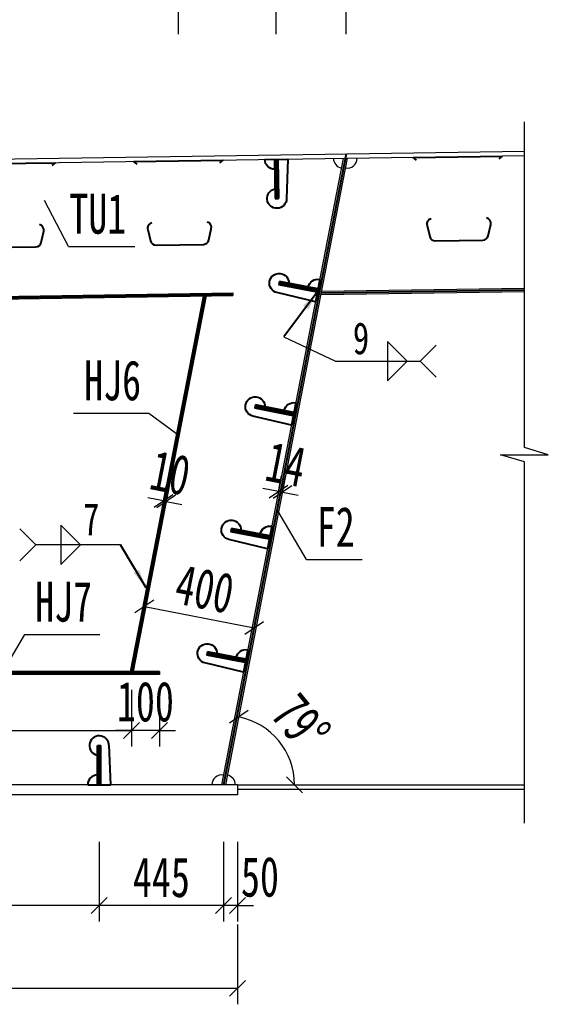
# Model space of a CAD drawing. Header units: millimetres. Extents: x -89049 to 410567, y -307459 to -100425.
# Drawn here: x 182781 to 184673, y -119235 to -115711 of the extents above; entities that cross this region are included whole.
import ezdxf
from ezdxf.enums import TextEntityAlignment as Align

# ---------------------------------------------------------------- set-up
doc = ezdxf.new("R2010")
doc.units = ezdxf.units.MM
doc.layers.get('Defpoints').update_dxf_attribs({"color": 8})
for name, color, linetype, lineweight in [('Dim', 4, 'Continuous', 15), ('文字', 7, 'Continuous', 15), ('细实线', 4, 'Continuous', 15), ('钢板粗线', 1, 'Continuous', 25), ('钢板细线', 6, 'Continuous', 15)]:
    doc.layers.add(name, color=color, linetype=linetype, lineweight=lineweight)
doc.layers.add('Text', color=4, linetype='Continuous')
doc.styles.add('111', font='', dxfattribs={"width": 0.7})
doc.styles.add('BM_Dim', font='', dxfattribs={"width": 0.85})
doc.styles.add('SMEDI', font='', dxfattribs={"width": 0.75})
doc.styles.get("Standard").update_dxf_attribs({"font": ''})
doc.styles.get('111').set_extended_font_data('仿宋_GB2312')
doc.styles.get('BM_Dim').set_extended_font_data('仿宋_GB2312')
doc.styles.get('SMEDI').set_extended_font_data('仿宋_GB2312')
doc.styles.get('Standard').set_extended_font_data('仿宋_GB2312')
doc.dimstyles.new('200', dxfattribs={"dimscale": 0, "dimtxt": 2.5, "dimasz": 1, "dimexe": 1, "dimexo": 1, "dimgap": 0.6, "dimtad": 1, "dimdec": 0, "dimdsep": 46, "dimtxsty": '111', "dimblk": 'OBLIQUE', "dimcen": 0, "dimclrd": 4, "dimclre": 4, "dimclrt": 4, "dimadec": 1, "dimazin": 2, "dimtfac": 1, "dimtdec": 0, "dimtix": 1, "dimtmove": 2, "dimatfit": 3, "dimfxl": 4, "dimfxlon": 1, "dimtolj": 1, "dimlwd": -1, "dimlwe": -1, "dimarcsym": 0})
doc.dimstyles.new('MSteel_1.0_1.0', dxfattribs={"dimtxt": 3, "dimasz": 1.2, "dimexe": 1, "dimexo": 1, "dimgap": 1, "dimtad": 3, "dimtoh": 1, "dimdec": 0, "dimzin": 0, "dimdsep": 46, "dimtxsty": 'Standard', "dimblk": 'ARCHTICK', "dimcen": 0.09, "dimclrd": 3, "dimclre": 3, "dimadec": 0, "dimazin": 0, "dimtfac": 1, "dimtdec": 4, "dimtofl": 0, "dimtmove": 0, "dimatfit": 3, "dimfxl": 1, "dimtolj": 1, "dimtzin": 0, "dimarcsym": 0})

# ---------------------------------------------------------------- blocks, each defined once
blk = doc.blocks.new('_Oblique')
at = {"color": 0, "linetype": 'ByBlock', "lineweight": -2}
blk.add_line((-0.5, -0.5), (0.5, 0.5), dxfattribs=at)
blk = doc.blocks.new('*D1770')
at = {"layer": 'Defpoints', "color": 0, "transparency": 16777216}
for p in [(183949.5, -115190.8), (172829.5, -116185.3), (183949.5, -116191.6)]:
    blk.add_point(p, dxfattribs=at)
at = {"layer": '细实线', "color": 4, "transparency": 16777216}
for p, q in [((172829.5, -115419.4), (172829.5, -115133.7)), ((183949.5, -115419.4), (183949.5, -115133.7)), ((172829.5, -115190.8), (183949.5, -115190.8))]:
    blk.add_line(p, q, dxfattribs=at)
at = {"layer": '细实线', "color": 4, "transparency": 16777216, "xscale": 57.14285714285715, "yscale": 57.14285714285715, "zscale": 57.14285714285715, "rotation": 180}
blk.add_blockref('_Oblique', (172829.5, -115190.8), dxfattribs=at)
at = {"layer": '细实线', "color": 4, "transparency": 16777216, "xscale": 57.14285714285715, "yscale": 57.14285714285715, "zscale": 57.14285714285715}
blk.add_blockref('_Oblique', (183949.5, -115190.8), dxfattribs=at)
at = {"layer": '细实线', "color": 4, "transparency": 16777216, "insert": (178389.5, -115088.6), "char_height": 142.86, "attachment_point": 5, "style": '111'}
blk.add_mtext('\\A1;11120', dxfattribs=at)
blk = doc.blocks.new('*D1772')
at = {"layer": 'Defpoints', "color": 0, "transparency": 16777216}
for p in [(174864.7, -118451.7), (183560.7, -118485.1), (174864.7, -119177.5)]:
    blk.add_point(p, dxfattribs=at)
at = {"layer": '细实线', "color": 4, "transparency": 16777216}
for p, q in [((174864.7, -118948.9), (174864.7, -119234.7)), ((183560.7, -118948.9), (183560.7, -119234.7)), ((183560.7, -119177.5), (174864.7, -119177.5))]:
    blk.add_line(p, q, dxfattribs=at)
at = {"layer": '细实线', "color": 4, "transparency": 16777216, "xscale": 57.14285714285715, "yscale": 57.14285714285715, "zscale": 57.14285714285715, "rotation": 180}
blk.add_blockref('_Oblique', (174864.7, -119177.5), dxfattribs=at)
at = {"layer": '细实线', "color": 4, "transparency": 16777216, "xscale": 57.14285714285715, "yscale": 57.14285714285715, "zscale": 57.14285714285715}
blk.add_blockref('_Oblique', (183560.7, -119177.5), dxfattribs=at)
at = {"layer": '细实线', "color": 4, "transparency": 16777216, "insert": (179212.7, -119075.3), "char_height": 142.86, "attachment_point": 5, "style": '111'}
blk.add_mtext('\\A1;8696', dxfattribs=at)
blk = doc.blocks.new('*D1783')
at = {"layer": 'Defpoints', "color": 0, "transparency": 16777216}
for p in [(183949.5, -114877.5), (170699.5, -116177.8), (183949.5, -116191.6)]:
    blk.add_point(p, dxfattribs=at)
at = {"layer": '细实线', "color": 4, "transparency": 16777216}
for p, q in [((170699.5, -115106.1), (170699.5, -114820.4)), ((183949.5, -115106.1), (183949.5, -114820.4)), ((170699.5, -114877.5), (183949.5, -114877.5))]:
    blk.add_line(p, q, dxfattribs=at)
at = {"layer": '细实线', "color": 4, "transparency": 16777216, "xscale": 57.14285714285715, "yscale": 57.14285714285715, "zscale": 57.14285714285715, "rotation": 180}
blk.add_blockref('_Oblique', (170699.5, -114877.5), dxfattribs=at)
at = {"layer": '细实线', "color": 4, "transparency": 16777216, "xscale": 57.14285714285715, "yscale": 57.14285714285715, "zscale": 57.14285714285715}
blk.add_blockref('_Oblique', (183949.5, -114877.5), dxfattribs=at)
at = {"layer": '细实线', "color": 4, "transparency": 16777216, "insert": (177324.5, -114775.3), "char_height": 142.86, "attachment_point": 5, "style": '111'}
blk.add_mtext('\\A1;13250', dxfattribs=at)
blk = doc.blocks.new('U型肋1')
at = {"layer": 'Defpoints'}
blk.add_line((-160, 0), (160, 0), dxfattribs=at)
at = {"layer": '钢板粗线', "color": 6}
for p, q in [((147.8, -9.7), (160, 0)), ((-147.8, -9.7), (-160, 0))]:
    blk.add_line(p, q, dxfattribs=at)
blk.add_lwpolyline([(-98.8, -220.5, 0.414266), (-113.8, -244.5), (-104.5, -284.5, 0.348876), (-85, -300), (85, -300, 0.348876), (104.5, -284.5), (113.8, -244.5, 0.414091), (98.8, -220.5, 0.414091)], format="xyb", dxfattribs=at)
blk = doc.blocks.new('12-140加劲 有过焊孔')
at = {"layer": 'Defpoints'}
blk.add_line((0, 0), (0, 140), dxfattribs=at)
at = {"layer": '钢板粗线', "color": 7}
for p, q in [((41, 0), (35, 141.5)), ((-6, 0), (-6, 140)), ((-6, 140), (6, 140)), ((6, 0), (6, 140)), ((-41, 0), (41, 0))]:
    blk.add_line(p, q, dxfattribs=at)
for centre, start, end in [((0, 140), 2.441, 260.1291), ((-6, 0), 90, 180)]:
    blk.add_arc(centre, 35, start, end, dxfattribs=at)
blk = doc.blocks.new('14-160加劲 有过焊孔')
at = {"layer": 'Defpoints'}
blk.add_line((38609.4, 31489.3), (38609.4, 31629.3), dxfattribs=at)
at = {"layer": '钢板粗线', "color": 7}
for p, q in [((38603.4, 31489.3), (38603.4, 31629.3)), ((38603.4, 31629.3), (38615.4, 31629.3)), ((38615.4, 31489.3), (38615.4, 31629.3)), ((38650.4, 31489.3), (38644.3, 31630.8)), ((38568.4, 31489.3), (38650.4, 31489.3))]:
    blk.add_line(p, q, dxfattribs=at)
for centre, start, end in [((38609.4, 31629.3), 2.441, 260.1291), ((38603.4, 31489.3), 90, 180)]:
    blk.add_arc(centre, 35, start, end, dxfattribs=at)
blk = doc.blocks.new('*D1817')
at = {"layer": 'Defpoints', "color": 0, "transparency": 16777216}
for p in [(183699.5, -115534.9), (183949.5, -116191.6), (183699.5, -116211.3)]:
    blk.add_point(p, dxfattribs=at)
at = {"layer": '细实线', "color": 4, "transparency": 16777216}
for p, q in [((183699.5, -115763.5), (183699.5, -115477.7)), ((183949.5, -115763.5), (183949.5, -115477.7)), ((183699.5, -115534.9), (183642.4, -115534.9)), ((183949.5, -115534.9), (183699.5, -115534.9)), ((183949.5, -115534.9), (184006.6, -115534.9))]:
    blk.add_line(p, q, dxfattribs=at)
at = {"layer": '细实线', "color": 4, "transparency": 16777216, "xscale": 57.14285714285715, "yscale": 57.14285714285715, "zscale": 57.14285714285715}
blk.add_blockref('_Oblique', (183699.5, -115534.9), dxfattribs=at)
at = {"layer": '细实线', "color": 4, "transparency": 16777216, "xscale": 57.14285714285715, "yscale": 57.14285714285715, "zscale": 57.14285714285715, "rotation": 180}
blk.add_blockref('_Oblique', (183949.5, -115534.9), dxfattribs=at)
at = {"layer": '细实线', "color": 4, "transparency": 16777216, "insert": (183824.5, -115432.6), "char_height": 142.86, "attachment_point": 5, "style": '111'}
blk.add_mtext('\\A1;250', dxfattribs=at)
blk = doc.blocks.new('*D1818')
at = {"layer": 'Defpoints', "color": 0, "transparency": 16777216}
for p in [(183349.5, -115534.9), (183349.5, -116216.6), (181549.6, -116243.6)]:
    blk.add_point(p, dxfattribs=at)
at = {"layer": '细实线', "color": 4, "transparency": 16777216}
for p, q in [((181549.6, -115763.5), (181549.6, -115477.7)), ((183349.5, -115763.5), (183349.5, -115477.7)), ((181549.6, -115534.9), (183349.5, -115534.9))]:
    blk.add_line(p, q, dxfattribs=at)
at = {"layer": '细实线', "color": 4, "transparency": 16777216, "xscale": 57.14285714285715, "yscale": 57.14285714285715, "zscale": 57.14285714285715, "rotation": 180}
blk.add_blockref('_Oblique', (181549.6, -115534.9), dxfattribs=at)
at = {"layer": '细实线', "color": 4, "transparency": 16777216, "xscale": 57.14285714285715, "yscale": 57.14285714285715, "zscale": 57.14285714285715}
blk.add_blockref('_Oblique', (183349.5, -115534.9), dxfattribs=at)
at = {"layer": '细实线', "color": 4, "transparency": 16777216, "insert": (182449.6, -115432.6), "char_height": 142.86, "attachment_point": 5, "style": '111'}
blk.add_mtext('\\A1;3×600', dxfattribs=at)
blk = doc.blocks.new('*D1819')
at = {"layer": 'Defpoints', "color": 0, "transparency": 16777216}
for p in [(183349.5, -115534.9), (183349.5, -116216.6), (183699.5, -116211.3)]:
    blk.add_point(p, dxfattribs=at)
at = {"layer": '细实线', "color": 4, "transparency": 16777216}
for p, q in [((183349.5, -115763.5), (183349.5, -115477.7)), ((183699.5, -115763.5), (183699.5, -115477.7)), ((183699.5, -115534.9), (183349.5, -115534.9))]:
    blk.add_line(p, q, dxfattribs=at)
at = {"layer": '细实线', "color": 4, "transparency": 16777216, "xscale": 57.14285714285715, "yscale": 57.14285714285715, "zscale": 57.14285714285715, "rotation": 180}
blk.add_blockref('_Oblique', (183349.5, -115534.9), dxfattribs=at)
at = {"layer": '细实线', "color": 4, "transparency": 16777216, "xscale": 57.14285714285715, "yscale": 57.14285714285715, "zscale": 57.14285714285715}
blk.add_blockref('_Oblique', (183699.5, -115534.9), dxfattribs=at)
at = {"layer": '细实线', "color": 4, "transparency": 16777216, "insert": (183524.5, -115432.6), "char_height": 142.86, "attachment_point": 5, "style": '111'}
blk.add_mtext('\\A1;350', dxfattribs=at)
blk = doc.blocks.new('*D1823')
at = {"layer": 'Defpoints', "color": 0, "transparency": 16777216}
for p in [(181946.7, -118043), (183181, -118052.1), (183181, -118254.5)]:
    blk.add_point(p, dxfattribs=at)
at = {"layer": '细实线', "color": 4, "transparency": 16777216}
for p, q in [((181946.7, -118100.1), (181946.7, -118311.7)), ((183181, -118109.2), (183181, -118311.7)), ((181946.7, -118254.5), (183181, -118254.5))]:
    blk.add_line(p, q, dxfattribs=at)
at = {"layer": '细实线', "color": 4, "transparency": 16777216, "xscale": 57.14285714285715, "yscale": 57.14285714285715, "zscale": 57.14285714285715, "rotation": 180}
blk.add_blockref('_Oblique', (181946.7, -118254.5), dxfattribs=at)
at = {"layer": '细实线', "color": 4, "transparency": 16777216, "xscale": 57.14285714285715, "yscale": 57.14285714285715, "zscale": 57.14285714285715}
blk.add_blockref('_Oblique', (183181, -118254.5), dxfattribs=at)
at = {"layer": '细实线', "color": 4, "transparency": 16777216, "insert": (182563.8, -118152.3), "char_height": 142.86, "attachment_point": 5, "style": '111'}
blk.add_mtext('\\A1;1234', dxfattribs=at)
blk = doc.blocks.new('*D1826')
at = {"layer": 'Defpoints', "color": 0, "transparency": 16777216}
for p in [(183510.7, -118449.1), (183560.7, -118449.1), (183510.7, -118881.4)]:
    blk.add_point(p, dxfattribs=at)
at = {"layer": '细实线', "color": 4, "transparency": 16777216}
for p, q in [((183510.7, -118652.8), (183510.7, -118938.5)), ((183560.7, -118652.8), (183560.7, -118938.5)), ((183510.7, -118881.4), (183453.5, -118881.4)), ((183560.7, -118881.4), (183510.7, -118881.4)), ((183560.7, -118881.4), (183617.8, -118881.4))]:
    blk.add_line(p, q, dxfattribs=at)
at = {"layer": '细实线', "color": 4, "transparency": 16777216, "xscale": 57.14285714285715, "yscale": 57.14285714285715, "zscale": 57.14285714285715}
blk.add_blockref('_Oblique', (183510.7, -118881.4), dxfattribs=at)
at = {"layer": '细实线', "color": 4, "transparency": 16777216, "xscale": 57.14285714285715, "yscale": 57.14285714285715, "zscale": 57.14285714285715, "rotation": 180}
blk.add_blockref('_Oblique', (183560.7, -118881.4), dxfattribs=at)
at = {"layer": '细实线', "color": 4, "transparency": 16777216, "insert": (183641.1, -118779.2), "char_height": 142.86, "attachment_point": 5, "style": '111'}
blk.add_mtext('\\A1;50', dxfattribs=at)
blk = doc.blocks.new('*D1828')
at = {"layer": 'Defpoints', "color": 0, "transparency": 16777216}
for p in [(183721.3, -117402.2), (183701.8, -117429.1), (183715.6, -117431.8)]:
    blk.add_point(p, dxfattribs=at)
at = {"layer": '细实线', "color": 4, "transparency": 16777216}
for p, q in [((183707.6, -117399.5), (183718.5, -117343.4)), ((183721.3, -117402.2), (183732.2, -117346.1)), ((183707.6, -117399.5), (183651.5, -117388.6)), ((183707.6, -117399.5), (183721.3, -117402.2)), ((183721.3, -117402.2), (183777.4, -117413.1))]:
    blk.add_line(p, q, dxfattribs=at)
at = {"layer": '细实线', "color": 4, "transparency": 16777216, "xscale": 57.14285714285715, "yscale": 57.14285714285715, "zscale": 57.14285714285715}
for p, rotation in [((183707.6, -117399.5), 348.9999999999923), ((183721.3, -117402.2), 168.9999999999923)]:
    blk.add_blockref('_Oblique', p, dxfattribs=dict(at, rotation=rotation))
at = {"layer": '细实线', "color": 4, "transparency": 16777216, "insert": (183733.7, -117302), "char_height": 142.86, "attachment_point": 5, "rotation": 349, "style": '111'}
blk.add_mtext('\\A1;14', dxfattribs=at)
blk = doc.blocks.new('*D1829')
at = {"layer": 'Defpoints', "color": 0, "transparency": 16777216}
for p in [(183181, -118051.9), (183281.1, -118052.1), (183181, -118254.5)]:
    blk.add_point(p, dxfattribs=at)
at = {"layer": '细实线', "color": 4, "transparency": 16777216}
for p, q in [((183181, -118109.1), (183181, -118311.7)), ((183281.1, -118109.2), (183281.1, -118311.7)), ((183181, -118254.5), (183123.8, -118254.5)), ((183281.1, -118254.5), (183181, -118254.5)), ((183281.1, -118254.5), (183338.2, -118254.5))]:
    blk.add_line(p, q, dxfattribs=at)
at = {"layer": '细实线', "color": 4, "transparency": 16777216, "xscale": 57.14285714285715, "yscale": 57.14285714285715, "zscale": 57.14285714285715}
blk.add_blockref('_Oblique', (183181, -118254.5), dxfattribs=at)
at = {"layer": '细实线', "color": 4, "transparency": 16777216, "xscale": 57.14285714285715, "yscale": 57.14285714285715, "zscale": 57.14285714285715, "rotation": 180}
blk.add_blockref('_Oblique', (183281.1, -118254.5), dxfattribs=at)
at = {"layer": '细实线', "color": 4, "transparency": 16777216, "insert": (183231, -118152.3), "char_height": 142.86, "attachment_point": 5, "style": '111'}
blk.add_mtext('\\A1;100', dxfattribs=at)
blk = doc.blocks.new('*D1831')
at = {"layer": 'Defpoints', "color": 0, "transparency": 16777216}
for p in [(183290.2, -117460.6), (183300.1, -117462.5), (183305.4, -117435.1)]:
    blk.add_point(p, dxfattribs=at)
at = {"layer": '细实线', "color": 4, "transparency": 16777216}
for p, q in [((183295.6, -117433.2), (183306.5, -117377.1)), ((183305.4, -117435.1), (183316.3, -117379)), ((183295.6, -117433.2), (183239.5, -117422.3)), ((183295.6, -117433.2), (183305.4, -117435.1)), ((183305.4, -117435.1), (183361.5, -117446))]:
    blk.add_line(p, q, dxfattribs=at)
at = {"layer": '细实线', "color": 4, "transparency": 16777216, "xscale": 57.14285714285715, "yscale": 57.14285714285715, "zscale": 57.14285714285715}
for p, rotation in [((183295.6, -117433.2), 349.0000000000052), ((183305.4, -117435.1), 169.0000000000052)]:
    blk.add_blockref('_Oblique', p, dxfattribs=dict(at, rotation=rotation))
at = {"layer": '细实线', "color": 4, "transparency": 16777216, "insert": (183320, -117333.8), "char_height": 142.86, "attachment_point": 5, "rotation": 349, "style": '111'}
blk.add_mtext('\\A1;10', dxfattribs=at)
blk = doc.blocks.new('角焊缝2')
at = {"layer": 'Dim'}
blk.add_line((-3138.009, 370.223), (-3132.704, 370.223), dxfattribs=at)
blk.add_lwpolyline([(-3134.754, 371.455), (-3134.754, 368.992), (-3133.523, 370.223)], close=True, dxfattribs=at)
blk.add_lwpolyline([(-3131.704, 369.223), (-3132.704, 370.223), (-3131.704, 371.223)], dxfattribs=at)
blk = doc.blocks.new('_ArchTick')
at = {"color": 0, "linetype": 'ByBlock', "const_width": 0.15}
blk.add_lwpolyline([(-0.5, -0.5), (0.5, 0.5)], dxfattribs=at)
blk = doc.blocks.new('角焊缝1')
at = {"layer": 'Dim'}
blk.add_line((-3101.175, 370.223), (-3106.48, 370.223), dxfattribs=at)
blk.add_lwpolyline([(-3107.48, 369.223), (-3106.48, 370.223), (-3107.48, 371.223)], dxfattribs=at)
blk.add_lwpolyline([(-3104.907, 371.455), (-3104.907, 368.992), (-3103.675, 370.223)], close=True, dxfattribs=at)
blk = doc.blocks.new('*D1835')
at = {"layer": 'Defpoints', "color": 0, "transparency": 16777216}
for p in [(183253, -117678.6), (183645.6, -117754.9), (183619.9, -117887.2)]:
    blk.add_point(p, dxfattribs=at)
at = {"layer": '细实线', "color": 4, "transparency": 16777216}
for p, q in [((183242.1, -117734.7), (183216.3, -117867)), ((183227.2, -117810.9), (183619.9, -117887.2)), ((183634.7, -117811), (183609, -117943.3))]:
    blk.add_line(p, q, dxfattribs=at)
at = {"layer": '细实线', "color": 4, "transparency": 16777216, "xscale": 57.14285714285715, "yscale": 57.14285714285715, "zscale": 57.14285714285715}
for p, rotation in [((183227.2, -117810.9), 169.000000000007), ((183619.9, -117887.2), 349.000000000007)]:
    blk.add_blockref('_Oblique', p, dxfattribs=dict(at, rotation=rotation))
at = {"layer": '细实线', "color": 4, "transparency": 16777216, "insert": (183443.1, -117748.7), "char_height": 142.86, "attachment_point": 5, "rotation": 349, "style": '111'}
blk.add_mtext('\\A1;400', dxfattribs=at)
blk = doc.blocks.new('*D1836')
at = {"layer": 'Defpoints', "color": 0, "transparency": 16777216}
for p in [(183065.7, -118449.1), (183510.7, -118449.1), (183065.7, -118881.4)]:
    blk.add_point(p, dxfattribs=at)
at = {"layer": '细实线', "color": 4, "transparency": 16777216}
for p, q in [((183065.7, -118652.8), (183065.7, -118938.5)), ((183510.7, -118652.8), (183510.7, -118938.5)), ((183510.7, -118881.4), (183065.7, -118881.4))]:
    blk.add_line(p, q, dxfattribs=at)
at = {"layer": '细实线', "color": 4, "transparency": 16777216, "xscale": 57.14285714285715, "yscale": 57.14285714285715, "zscale": 57.14285714285715, "rotation": 180}
blk.add_blockref('_Oblique', (183065.7, -118881.4), dxfattribs=at)
at = {"layer": '细实线', "color": 4, "transparency": 16777216, "xscale": 57.14285714285715, "yscale": 57.14285714285715, "zscale": 57.14285714285715}
blk.add_blockref('_Oblique', (183510.7, -118881.4), dxfattribs=at)
at = {"layer": '细实线', "color": 4, "transparency": 16777216, "insert": (183288.2, -118780.7), "char_height": 142.86, "attachment_point": 5, "style": '111'}
blk.add_mtext('\\A1;445', dxfattribs=at)
blk = doc.blocks.new('*D1837')
at = {"layer": 'Defpoints', "color": 0, "transparency": 16777216}
for p in [(180565.7, -118449.1), (183065.7, -118449.1), (180565.7, -118881.4)]:
    blk.add_point(p, dxfattribs=at)
at = {"layer": '细实线', "color": 4, "transparency": 16777216}
for p, q in [((180565.7, -118652.8), (180565.7, -118938.5)), ((183065.7, -118652.8), (183065.7, -118938.5)), ((183065.7, -118881.4), (180565.7, -118881.4))]:
    blk.add_line(p, q, dxfattribs=at)
at = {"layer": '细实线', "color": 4, "transparency": 16777216, "xscale": 57.14285714285715, "yscale": 57.14285714285715, "zscale": 57.14285714285715, "rotation": 180}
blk.add_blockref('_Oblique', (180565.7, -118881.4), dxfattribs=at)
at = {"layer": '细实线', "color": 4, "transparency": 16777216, "xscale": 57.14285714285715, "yscale": 57.14285714285715, "zscale": 57.14285714285715}
blk.add_blockref('_Oblique', (183065.7, -118881.4), dxfattribs=at)
at = {"layer": '细实线', "color": 4, "transparency": 16777216, "insert": (181815.7, -118779.2), "char_height": 142.86, "attachment_point": 5, "style": '111'}
blk.add_mtext('\\A1;5×500', dxfattribs=at)
blk = doc.blocks.new('*D1848')
at = {"layer": 'Defpoints', "color": 0, "transparency": 16777216}
for p in [(183953.5, -116207.5), (183739.2, -118339.5), (183517.8, -118449.1), (183560.7, -118449.1), (184587.6, -118449.1)]:
    blk.add_point(p, dxfattribs=at)
at = {"layer": '细实线', "color": 4, "transparency": 16777216}
blk.add_arc((183517.8, -118449.1), 247.1, 0, 79, dxfattribs=at)
at = {"layer": '细实线', "color": 4, "transparency": 16777216, "xscale": 57.14285714285715, "yscale": 57.14285714285715, "zscale": 57.14285714285715}
for p, rotation in [((183565, -118206.5), 168.9999999999934), ((183764.9, -118449.1), 270)]:
    blk.add_blockref('_Oblique', p, dxfattribs=dict(at, rotation=rotation))
at = {"layer": '细实线', "color": 4, "transparency": 16777216, "insert": (183787.3, -118226.9), "char_height": 142.86, "attachment_point": 5, "rotation": 309.5, "style": '111'}
blk.add_mtext('\\A1;79%%d', dxfattribs=at)

msp = doc.modelspace()

# ---------------------------------------------------------------- linework, layer by layer
at = {"layer": 'Defpoints'}
for p, q in [((183949.5, -116191.6), (183510.7, -118449.1)), ((183859.9, -116689), (184587.6, -116678))]:
    msp.add_line(p, q, dxfattribs=at)
at = {"layer": 'Defpoints', "color": 8}
for p, q in [((180346.7, -116741.7), (183544.4, -116693.7)), ((183444.1, -116695.2), (183181, -118049.1)), ((183281, -118049.1), (180346.6, -118049.1))]:
    msp.add_line(p, q, dxfattribs=at)
at = {"layer": 'Dim', "color": 8}
msp.add_line((183726.6, -116846.3), (183911.4, -116933.3), dxfattribs=at)
at = {"layer": '细实线'}
for p, q in [((182955.7, -116522.9), (182870.3, -116358.4)), ((182955.7, -116522.9), (183193.6, -116522.9)), ((182974.1, -117119.2), (183242.9, -117119.2)), ((183242.9, -117119.2), (183342.3, -117192.6)), ((183807.3, -117643.5), (183704.7, -117468.5)), ((183807.3, -117643.5), (184006.8, -117643.5)), ((182798.6, -117911.1), (182720.8, -118044.1)), ((182798.6, -117911.1), (183067.4, -117911.1))]:
    msp.add_line(p, q, dxfattribs=at)
at = {"layer": '细实线', "color": 4}
msp.add_lwpolyline([(184587.6, -118586.7), (184587.6, -117294), (184501.9, -117268.2), (184673.3, -117268.2), (184587.6, -117242.5), (184587.6, -117208.2), (184587.6, -116077)], dxfattribs=at)
at = {"layer": '钢板细线'}
for p, q in [((183939.2, -116207.7), (183503.6, -118449.1)), ((183953.5, -116207.5), (183517.8, -118449.1)), ((183858.8, -116695), (184587.6, -116684)), ((183861.1, -116682.9), (184587.6, -116672)), ((180346.6, -116736.7), (183544.3, -116688.7)), ((180346.7, -116746.7), (183544.5, -116698.7)), ((183438, -116700.3), (183176.8, -118044.1)), ((183448.3, -116700.1), (183187, -118044.1)), ((183544.3, -116688.7), (183544.5, -116698.7)), ((183281, -118044.1), (180346.6, -118044.1)), ((183281, -118054.1), (180346.6, -118054.1)), ((183281, -118044.1), (183281, -118054.1)), ((183560.7, -118449.1), (174864.7, -118449.1)), ((183560.7, -118449.1), (183560.7, -118485.1)), ((183560.7, -118449.1), (184587.6, -118449.1)), ((183560.7, -118485.1), (174864.7, -118485.1)), ((183560.7, -118465.1), (184587.6, -118465.1))]:
    msp.add_line(p, q, dxfattribs=at)
at = {"layer": '钢板细线', "elevation": 0}
for points in [[(179722.6, -116254.3), (179749.5, -116254.6), (184587.6, -116182)], [(179722.6, -116270.3), (179749.6, -116270.6), (184587.6, -116198)]]:
    msp.add_lwpolyline(points, dxfattribs=at)
at = {"layer": '钢板细线'}
for centre, start, end in [((183939.2, -116207.7), 180.8623, 259), ((183953.5, -116207.5), 259, 0.8594), ((183503.6, -118449.1), 79, 180), ((183517.8, -118449.1), 0, 79)]:
    msp.add_arc(centre, 35, start, end, dxfattribs=at)

# ---------------------------------------------------------------- block references
at = {"layer": '细实线', "color": 8, "xscale": 57.1428571428572, "yscale": 57.1428571428572, "zscale": 57.1428571428572}
for name, p in [('角焊缝2', (363226.3, -138088.9)), ('角焊缝1', (360351.4, -138746.5))]:
    msp.add_blockref(name, p, dxfattribs=at)
at = {"layer": '钢板细线'}
for name, p, rotation in [('U型肋1', (182749.5, -116225.6), 0.8593722436389808), ('U型肋1', (183349.5, -116216.6), 0.8593722436389808), ('U型肋1', (184349.5, -116201.6), 0.8593722436389808), ('12-140加劲 有过焊孔', (183065.7, -118449.1), 359.9999999999935)]:
    msp.add_blockref(name, p, dxfattribs=dict(at, rotation=rotation))
at = {"layer": '钢板细线', "xscale": -1}
for name, p, rotation in [('12-140加劲 有过焊孔', (183699.5, -116211.3), 180.8593722436302), ('14-160加劲 有过焊孔', (222125, -84789.3), 78.99999999987999), ('14-160加劲 有过焊孔', (222039.2, -85231), 78.99999999987999), ('14-160加劲 有过焊孔', (221953.3, -85672.7), 78.99999999987999), ('14-160加劲 有过焊孔', (221867.5, -86114.4), 78.99999999987999)]:
    msp.add_blockref(name, p, dxfattribs=dict(at, rotation=rotation))

# ---------------------------------------------------------------- texts
at = {"layer": 'Text', "style": 'SMEDI', "width": 0.75}
for s, p in [('9', (183973.7, -116851.2)), ('7', (183007.8, -117498.9))]:
    msp.add_text(s, height=114.3, dxfattribs=at).set_placement(p, align=Align.MIDDLE_LEFT)
at = {"layer": '文字', "style": 'BM_Dim', "width": 0.7}
for s, p in [('TU1', (183060.6, -116519.9)), ('HJ6', (183113.6, -117116.1)), ('F2', (183912.2, -117640.5)), ('HJ7', (182938.1, -117908.1))]:
    msp.add_text(s, height=142.86, dxfattribs=at).set_placement(p, align=Align.BOTTOM_CENTER)

# ---------------------------------------------------------------- dimensions: what is measured, and where the dimension line sits
at = {"layer": '细实线'}
for base, p1, p2, override, picture, middle in [((183949.5, -114877.5), (170699.5, -116177.8), (183949.5, -116191.6), {"dimscale": 57.142857, "dimtxsty": '111', "dimblk": 'Oblique'}, '*D1783', (177324.5, -114775.3)), ((183949.5, -115190.8), (172829.5, -116185.3), (183949.5, -116191.6), {"dimscale": 57.142857, "dimtxsty": '111', "dimblk": 'Oblique'}, '*D1770', (178389.5, -115088.6)), ((183349.5, -115534.9), (183699.5, -116211.3), (183349.5, -116216.6), {"dimscale": 57.142857, "dimblk": 'Oblique'}, '*D1819', (183524.5, -115432.6)), ((183699.5, -115534.9), (183949.5, -116191.6), (183699.5, -116211.3), {"dimscale": 57.142857, "dimblk": 'Oblique'}, '*D1817', (183824.5, -115432.6)), ((183181, -118254.5), (181946.7, -118043), (183181, -118052.1), {"dimscale": 57.142857, "dimblk": 'Oblique'}, '*D1823', (182563.8, -118152.3)), ((183181, -118254.5), (183281.1, -118052.1), (183181, -118051.9), {"dimscale": 57.142857, "dimblk": 'Oblique'}, '*D1829', (183231, -118152.3)), ((183065.7, -118881.4), (183510.7, -118449.1), (183065.7, -118449.1), {"dimscale": 57.142857, "dimblk": 'Oblique'}, '*D1836', (183288.2, -118780.7)), ((174864.7, -119177.5), (183560.7, -118485.1), (174864.7, -118451.7), {"dimscale": 57.142857, "dimtxsty": '111', "dimblk": 'Oblique'}, '*D1772', (179212.7, -119075.3))]:
    dim = msp.add_linear_dim(base=base, p1=p1, p2=p2, dimstyle='200', override=override, dxfattribs=at)
    dim.commit()
    dim.dimension.update_dxf_attribs({"geometry": picture, "text_midpoint": middle})
for base, p1, p2, text, picture, middle in [((183349.5, -115534.9), (181549.6, -116243.6), (183349.5, -116216.6), '3×600', '*D1818', (182449.6, -115432.6)), ((180565.7, -118881.4), (183065.7, -118449.1), (180565.7, -118449.1), '5×500', '*D1837', (181815.7, -118779.2))]:
    dim = msp.add_linear_dim(base=base, p1=p1, p2=p2, text=text, dimstyle='200', override={"dimscale": 57.142857, "dimtxsty": '111', "dimblk": 'Oblique'}, dxfattribs=at)
    dim.commit()
    dim.dimension.update_dxf_attribs({"geometry": picture, "text_midpoint": middle})
dim = msp.add_angular_dim_2l(base=(183739.2, -118339.5), line1=((183953.5, -116207.5), (183517.8, -118449.1)), line2=((183560.7, -118449.1), (184587.6, -118449.1)), dimstyle='200', override={"dimscale": 57.142857, "dimblk": 'Oblique'}, dxfattribs=at)
dim.commit()
dim.dimension.update_dxf_attribs({"geometry": '*D1848', "text_midpoint": (183787.3, -118226.9)})
for p1, p2, distance, picture, middle in [((183701.8, -117429.1), (183715.6, -117431.8), 30.2, '*D1828', (183733.7, -117302)), ((183290.2, -117460.6), (183300.1, -117462.5), 27.9, '*D1831', (183320, -117333.8)), ((183253, -117678.6), (183645.6, -117754.9), -134.8, '*D1835', (183443.1, -117748.7))]:
    dim = msp.add_aligned_dim(p1=p1, p2=p2, distance=distance, dimstyle='200', override={"dimscale": 57.142857, "dimblk": 'Oblique'}, dxfattribs=at)
    dim.commit()
    dim.dimension.update_dxf_attribs({"geometry": picture, "text_midpoint": middle})
dim = msp.add_linear_dim(base=(183510.7, -118881.4), p1=(183560.7, -118449.1), p2=(183510.7, -118449.1), dimstyle='200', override={"dimscale": 57.142857, "dimblk": 'Oblique'}, dxfattribs=at)
dim.commit()
dim.dimension.update_dxf_attribs({"geometry": '*D1826', "text_midpoint": (183641.1, -118779.2), "dimtype": 160})

# ---------------------------------------------------------------- leaders
at = {"layer": 'Dim'}
for points in [[(183846.1, -116686.7), (183726.6, -116846.3)], [(183234.1, -117744.1), (183141.4, -117590.9)]]:
    msp.add_leader(points, dimstyle='MSteel_1.0_1.0', override={"dimscale": 57.142857, "dimclrd": 256}, dxfattribs=at)

doc.saveas('drawing.dxf')
